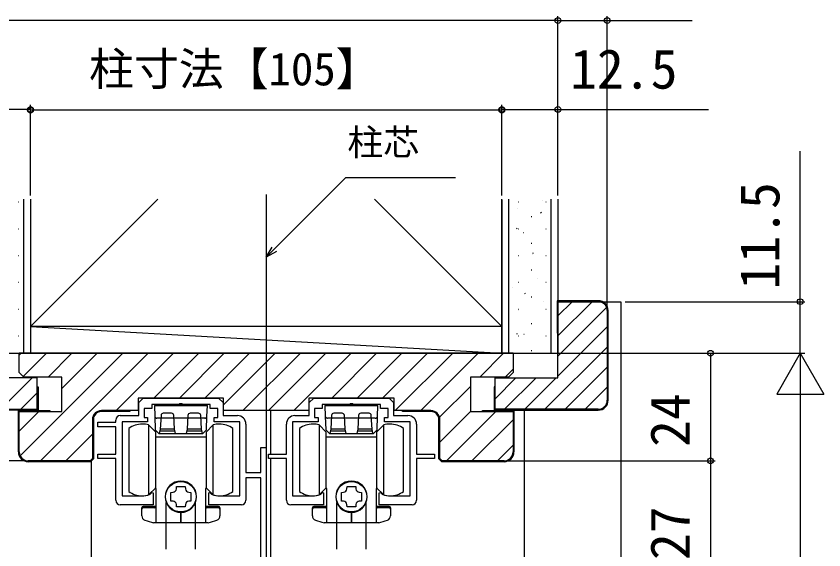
# Model space of a CAD drawing. Units: millimetres, scale not verified. Extents: x -525 to 525, y -783 to 779.
# Drawn here: x -401.7 to -221.8, y 449.8 to 568.8 of the extents above; entities that cross this region are included whole.
import ezdxf
from ezdxf.enums import TextEntityAlignment as Align

# ---------------------------------------------------------------- set-up
doc = ezdxf.new("R2010")
doc.units = ezdxf.units.MM
doc.header["$LTSCALE"] = 4
for name, color, linetype in [('0-3_YKK_11', 7, 'Continuous'), ('0-4_YKK_12', 2, 'Continuous'), ('0-5_YKK_13', 4, 'Continuous'), ('0-7_YKK_D', 6, 'Continuous'), ('0-9_YSS_K', 3, 'Continuous'), ('0-A_YSS_KE', 3, 'Continuous')]:
    doc.layers.add(name, color=color, linetype=linetype)
doc.styles.add('ＭＳ ゴシック', font='')
doc.styles.get('ＭＳ ゴシック').set_extended_font_data('MS Gothic')

msp = doc.modelspace()

# ---------------------------------------------------------------- linework, layer by layer
at = {"layer": '0-3_YKK_11'}
msp.add_line((-346, 472.603), (-346, 443.203), dxfattribs=at)
for points in [[(-401, 493.603), (-291, 493.603), (-291, 489.303), (-292, 488.303), (-300.5, 488.303), (-300.5, 480.603), (-298, 480.603), (-291, 480.603), (-291, 471.603)], [(-401, 471.603), (-401, 480.603), (-394, 480.603), (-391.5, 480.603), (-391.5, 488.303), (-400, 488.303), (-401, 489.303), (-401, 493.603)], [(-309.3, 480.803), (-317.5, 480.803), (-317.5, 483.603), (-336.5, 483.603), (-336.5, 480.803), (-355.5, 480.803), (-355.5, 483.603), (-374.5, 483.603), (-374.5, 480.803), (-382.7, 480.803)], [(-378.5, 479.703), (-374.4, 479.703), (-374.4, 482.603), (-373.4, 483.603), (-356.6, 483.603), (-355.6, 482.603), (-355.6, 479.703), (-352.4, 479.703)], [(-356.35, 461.803), (-351.9, 461.803), (-351.9, 478.303), (-357.6, 478.303), (-357.6, 479.303), (-356.8, 479.303), (-356.8, 481.303), (-358.5, 481.303), (-358.5, 482.203), (-364.542, 482.203), (-364.725, 482.323), (-365.275, 482.323), (-365.458, 482.203), (-371.5, 482.203), (-371.5, 481.303), (-373.2, 481.303), (-373.2, 479.303), (-372.4, 479.303), (-372.4, 478.303), (-378.1, 478.303), (-378.1, 461.803), (-373.65, 461.803)], [(-318.35, 461.803), (-313.9, 461.803), (-313.9, 478.303), (-319.6, 478.303), (-319.6, 479.303), (-318.8, 479.303), (-318.8, 481.303), (-320.5, 481.303), (-320.5, 482.203), (-326.542, 482.203), (-326.725, 482.323), (-327.275, 482.323), (-327.458, 482.203), (-333.5, 482.203), (-333.5, 481.303), (-335.2, 481.303), (-335.2, 479.303), (-334.4, 479.303), (-334.4, 478.303), (-340.1, 478.303), (-340.1, 461.803), (-335.65, 461.803)], [(-339.6, 479.703), (-336.4, 479.703), (-336.4, 482.603), (-335.4, 483.603)], [(-335.4, 483.603), (-318.6, 483.603), (-317.6, 482.603), (-317.6, 479.703), (-314.4, 479.703)], [(-384.7, 478.803), (-384.7, 470.103), (-385.2, 469.603), (-399, 469.603)], [(-379.5, 460.803), (-379.5, 470.103), (-383.5, 470.103), (-383.5, 471.103), (-379.5, 471.103), (-379.5, 477.203), (-383.5, 477.203), (-383.5, 478.203), (-379.5, 478.203), (-379.5, 478.703)], [(-293, 469.603), (-306.8, 469.603), (-307.3, 470.103), (-307.3, 478.803)], [(-350.5, 477.803), (-350.5, 467.003), (-347.2, 467.003), (-347.2, 472.603), (-346, 472.603)], [(-341.5, 460.803), (-341.5, 470.103), (-345.5, 470.103), (-345.5, 471.103), (-341.5, 471.103), (-341.5, 477.803)], [(-312.5, 477.803), (-312.5, 471.103), (-308.5, 471.103), (-308.5, 470.103), (-312.5, 470.103), (-312.5, 460.803)], [(-347.2, 443.203), (-347.2, 465.803), (-350.5, 465.803), (-350.5, 460.803)], [(-371.965, 462.068), (-371.845, 462.141), (-371.447, 462.539), (-371.2, 462.437), (-371.2, 459.803), (-378.5, 459.803)], [(-351.5, 459.803), (-358.8, 459.803), (-358.8, 462.437), (-358.553, 462.539), (-358.155, 462.141), (-358.035, 462.068)], [(-333.965, 462.068), (-333.845, 462.141), (-333.447, 462.539), (-333.2, 462.437), (-333.2, 459.803), (-340.5, 459.803)], [(-313.5, 459.803), (-320.8, 459.803), (-320.8, 462.437), (-320.553, 462.539), (-320.155, 462.141), (-320.035, 462.068)]]:
    msp.add_lwpolyline(points, dxfattribs=at)
for centre, radius, start, end in [((-382.7, 478.803), 2, 90, 180), ((-309.3, 478.803), 2, 0, 90), ((-378.5, 478.703), 1, 90.00001, 179.99999), ((-352.4, 477.803), 1.9, 0.00001, 89.99999), ((-339.6, 477.803), 1.9, 90.00001, 179.99999), ((-314.4, 477.803), 1.9, 0.00001, 89.99999), ((-399, 471.603), 2, 180, 270), ((-293, 471.603), 2, 270, 0), ((-378.5, 460.803), 1, 180.00001, 269.99999), ((-373.65, 467.303), 5.5, 270, 287.83761), ((-356.35, 467.303), 5.5, 252.16239, 270), ((-351.5, 460.803), 1, 270.00001, 359.99999), ((-340.5, 460.803), 1, 180.00001, 269.99999), ((-335.65, 467.303), 5.5, 270, 287.83761), ((-318.35, 467.303), 5.5, 252.16239, 270), ((-313.5, 460.803), 1, 270.00001, 359.99999)]:
    msp.add_arc(centre, radius, start, end, dxfattribs=at)
at = {"layer": '0-4_YKK_12'}
for p, q in [((-346, 529.017), (-346, 166.313)), ((-281, 505.103), (-267, 505.103)), ((-267, 505.103), (-267, 324.103)), ((-345, 480.803), (-345, 471.103)), ((-288.5, 480.903), (-288.5, 324.103)), ((-385, 469.803), (-385, 324.103)), ((-345, 470.103), (-345, 324.103))]:
    msp.add_line(p, q, dxfattribs=at)
msp.add_lwpolyline([(-291, 493.603), (-346, 493.603), (-401, 493.603)], dxfattribs=at)
at = {"layer": '0-5_YKK_13'}
for p, q in [((-370.9, 481.903), (-370.6, 482.203)), ((-370.9, 481.903), (-370.82, 479.603)), ((-365, 482.203), (-370.6, 482.203)), ((-359.4, 482.203), (-365, 482.203)), ((-359.4, 482.203), (-359.1, 481.903)), ((-332.9, 481.903), (-332.6, 482.203)), ((-332.9, 481.903), (-332.82, 479.603)), ((-327, 482.203), (-332.6, 482.203)), ((-321.4, 482.203), (-327, 482.203)), ((-321.4, 482.203), (-321.1, 481.903)), ((-370.82, 479.603), (-370.711, 476.503)), ((-365, 479.103), (-370.319, 479.103)), ((-369.421, 479.725), (-369.6, 476.703)), ((-367.078, 480.203), (-368.922, 480.203)), ((-366.4, 476.703), (-366.579, 479.725)), ((-359.681, 479.103), (-365, 479.103)), ((-363.421, 479.725), (-363.6, 476.703)), ((-361.078, 480.203), (-362.922, 480.203)), ((-360.4, 476.703), (-360.579, 479.725)), ((-359.289, 476.503), (-359.18, 479.603)), ((-332.82, 479.603), (-332.711, 476.503)), ((-327, 479.103), (-332.319, 479.103)), ((-331.421, 479.725), (-331.6, 476.703)), ((-329.078, 480.203), (-330.922, 480.203)), ((-328.4, 476.703), (-328.579, 479.725)), ((-321.681, 479.103), (-327, 479.103)), ((-325.421, 479.725), (-325.6, 476.703)), ((-323.078, 480.203), (-324.922, 480.203)), ((-322.4, 476.703), (-322.579, 479.725)), ((-321.289, 476.503), (-321.18, 479.603)), ((-372.2, 477.604), (-370.6, 476.004)), ((-372.2, 477.604), (-372.2, 462.004)), ((-359.4, 476.004), (-357.8, 477.604)), ((-357.8, 462.004), (-357.8, 477.604)), ((-334.2, 477.604), (-332.6, 476.004)), ((-334.2, 477.604), (-334.2, 462.004)), ((-321.4, 476.004), (-319.8, 477.604)), ((-319.8, 462.004), (-319.8, 477.604)), ((-376.6, 476.804), (-376.6, 469.804)), ((-369.883, 475.703), (-370.711, 476.503)), ((-370.6, 463.604), (-370.6, 476.004)), ((-366.3, 476.203), (-369.7, 476.203)), ((-365, 475.703), (-363.791, 475.703)), ((-363.6, 476.703), (-363.8, 475.703)), ((-363.791, 475.703), (-360.117, 475.703)), ((-360.3, 476.203), (-363.7, 476.203)), ((-360.4, 476.703), (-363.6, 476.703)), ((-360.2, 475.703), (-360.4, 476.703)), ((-359.289, 476.503), (-360.117, 475.703)), ((-359.4, 476.004), (-359.4, 463.604)), ((-353.4, 469.804), (-353.4, 476.804)), ((-338.6, 476.804), (-338.6, 469.804)), ((-331.883, 475.703), (-332.711, 476.503)), ((-332.6, 463.604), (-332.6, 476.004)), ((-328.3, 476.203), (-331.7, 476.203)), ((-327, 475.703), (-325.791, 475.703)), ((-325.6, 476.703), (-325.8, 475.703)), ((-325.791, 475.703), (-322.117, 475.703)), ((-322.3, 476.203), (-325.7, 476.203)), ((-322.4, 476.703), (-325.6, 476.703)), ((-322.2, 475.703), (-322.4, 476.703)), ((-321.289, 476.503), (-322.117, 475.703)), ((-321.4, 476.004), (-321.4, 463.604)), ((-315.4, 469.804), (-315.4, 476.804)), ((-365, 474.854), (-370.6, 474.854)), ((-359.4, 474.854), (-365, 474.854)), ((-327, 474.854), (-332.6, 474.854)), ((-321.4, 474.854), (-327, 474.854)), ((-376.6, 469.804), (-376.6, 462.804)), ((-353.4, 462.804), (-353.4, 469.804)), ((-338.6, 469.804), (-338.6, 462.804)), ((-315.4, 462.804), (-315.4, 469.804)), ((-370.6, 463.604), (-372.2, 462.004)), ((-366.008, 463.349), (-365.97, 463.854)), ((-357.8, 462.004), (-359.4, 463.604)), ((-332.6, 463.604), (-334.2, 462.004)), ((-328.008, 463.349), (-327.97, 463.854)), ((-319.8, 462.004), (-321.4, 463.604)), ((-373.7, 457.322), (-373.7, 459.104)), ((-370.8, 459.404), (-373.4, 459.404)), ((-370.8, 459.104), (-373.4, 459.104)), ((-368.25, 449.904), (-368.25, 460.305)), ((-361.75, 449.904), (-361.75, 460.305)), ((-356.6, 459.404), (-359.2, 459.404)), ((-356.6, 459.104), (-359.2, 459.104)), ((-356.3, 459.104), (-356.3, 457.322)), ((-335.7, 457.322), (-335.7, 459.104)), ((-332.8, 459.404), (-335.4, 459.404)), ((-332.8, 459.104), (-335.4, 459.104)), ((-330.25, 449.904), (-330.25, 460.305)), ((-323.75, 449.904), (-323.75, 460.305)), ((-318.6, 459.404), (-321.2, 459.404)), ((-318.6, 459.104), (-321.2, 459.104)), ((-318.3, 459.104), (-318.3, 457.322)), ((-365, 458.104), (-365, 455.804)), ((-365, 455.804), (-365, 458.104)), ((-327, 458.104), (-327, 455.804)), ((-327, 455.804), (-327, 458.104)), ((-365, 455.804), (-371.078, 455.804)), ((-358.922, 455.804), (-365, 455.804)), ((-327, 455.804), (-333.078, 455.804)), ((-320.922, 455.804), (-327, 455.804))]:
    msp.add_line(p, q, dxfattribs=at)
for points in [[(-359.18, 479.603), (-359.1, 481.903), (-370.9, 481.903)], [(-321.18, 479.603), (-321.1, 481.903), (-332.9, 481.903)], [(-369.883, 475.703), (-366.209, 475.703), (-365, 475.703)], [(-366.2, 475.703), (-366.4, 476.703), (-369.6, 476.703), (-369.8, 475.703)], [(-331.883, 475.703), (-328.209, 475.703), (-327, 475.703)], [(-328.2, 475.703), (-328.4, 476.703), (-331.6, 476.703), (-331.8, 475.703)], [(-370.5, 455.804), (-370.5, 463.404), (-370.8, 463.404)], [(-366.745, 460.595), (-367.25, 460.634), (-367.25, 462.574), (-366.745, 462.612)], [(-365.97, 463.854), (-364.03, 463.854), (-363.992, 463.349)], [(-363.255, 462.612), (-362.75, 462.574), (-362.75, 460.634), (-363.255, 460.595)], [(-359.2, 463.404), (-359.5, 463.404), (-359.5, 455.804)], [(-332.5, 455.804), (-332.5, 463.404), (-332.8, 463.404)], [(-328.745, 460.595), (-329.25, 460.634), (-329.25, 462.574), (-328.745, 462.612)], [(-327.97, 463.854), (-326.03, 463.854), (-325.992, 463.349)], [(-325.255, 462.612), (-324.75, 462.574), (-324.75, 460.634), (-325.255, 460.595)], [(-321.2, 463.404), (-321.5, 463.404), (-321.5, 455.804)], [(-363.992, 459.858), (-364.03, 459.354), (-365.97, 459.354), (-366.008, 459.858)], [(-325.992, 459.858), (-326.03, 459.354), (-327.97, 459.354), (-328.008, 459.858)]]:
    msp.add_lwpolyline(points, dxfattribs=at)
for centre in [(-365, 461.604), (-327, 461.604)]:
    msp.add_circle(centre, 3.4, dxfattribs=at)
for centre, radius, start, end in [((-370.319, 479.603), 0.5, 182, 270), ((-368.922, 479.703), 0.5, 90, 177.4552), ((-367.078, 479.703), 0.5, 2.5448, 90), ((-362.922, 479.703), 0.5, 90, 177.4552), ((-361.078, 479.703), 0.5, 2.5448, 90), ((-359.681, 479.603), 0.5, 270, 358), ((-332.319, 479.603), 0.5, 182, 270), ((-330.922, 479.703), 0.5, 90, 177.4552), ((-329.078, 479.703), 0.5, 2.5448, 90), ((-324.922, 479.703), 0.5, 90, 177.4552), ((-323.078, 479.703), 0.5, 2.5448, 90), ((-321.681, 479.603), 0.5, 270, 358), ((-373.6, 472.804), 5, 90, 126.8699), ((-373.6, 472.804), 5, 73.7398, 90), ((-356.4, 472.804), 5, 90, 106.2602), ((-356.4, 472.804), 5, 53.1301, 90), ((-335.6, 472.804), 5, 90, 126.8699), ((-335.6, 472.804), 5, 73.7398, 90), ((-318.4, 472.804), 5, 90, 106.2602), ((-318.4, 472.804), 5, 53.1301, 90), ((-365, 461.604), 3.5, 90, 270), ((-365, 461.604), 3.5, 270, 90), ((-327, 461.604), 3.5, 90, 270), ((-327, 461.604), 3.5, 270, 90), ((-373.6, 466.804), 5, 233.1301, 270), ((-366.806, 463.41), 0.8, 274.33284, 355.66716), ((-363.194, 463.41), 0.8, 184.33284, 265.66716), ((-356.4, 466.804), 5, 270, 306.8699), ((-335.6, 466.804), 5, 233.1301, 270), ((-328.806, 463.41), 0.8, 274.33284, 355.66716), ((-325.194, 463.41), 0.8, 184.33284, 265.66716), ((-318.4, 466.804), 5, 270, 306.8699), ((-373.6, 466.804), 5, 270, 286.2602), ((-356.4, 466.804), 5, 253.7398, 270), ((-335.6, 466.804), 5, 270, 286.2602), ((-318.4, 466.804), 5, 253.7398, 270), ((-373.4, 459.104), 0.3, 90, 180), ((-373.4, 458.804), 0.3, 90, 180), ((-370.8, 459.704), 0.3, 270, 0), ((-370.8, 459.404), 0.3, 270, 0), ((-366.806, 459.798), 0.8, 4.33284, 85.66716), ((-363.194, 459.798), 0.8, 94.33284, 175.66716), ((-359.2, 459.704), 0.3, 180, 270), ((-359.2, 459.404), 0.3, 180, 270), ((-356.6, 459.104), 0.3, 0, 90), ((-356.6, 458.804), 0.3, 0, 90), ((-335.4, 459.104), 0.3, 90, 180), ((-335.4, 458.804), 0.3, 90, 180), ((-332.8, 459.704), 0.3, 270, 0), ((-332.8, 459.404), 0.3, 270, 0), ((-328.806, 459.798), 0.8, 4.33284, 85.66716), ((-325.194, 459.798), 0.8, 94.33284, 175.66716), ((-321.2, 459.704), 0.3, 180, 270), ((-321.2, 459.404), 0.3, 180, 270), ((-318.6, 459.104), 0.3, 0, 90), ((-318.6, 458.804), 0.3, 0, 90), ((-372.7, 457.322), 1, 180, 251.28667), ((-357.3, 457.322), 1, 288.71333, 0), ((-334.7, 457.322), 1, 180, 251.28667), ((-319.3, 457.322), 1, 288.71333, 0), ((-365, 480.054), 25, 251.28667, 255.93013), ((-365, 480.054), 25, 284.06987, 288.71333), ((-327, 480.054), 25, 251.28667, 255.93013), ((-327, 480.054), 25, 284.06987, 288.71333)]:
    msp.add_arc(centre, radius, start, end, dxfattribs=at)
at = {"layer": '0-7_YKK_D'}
for p, q in [((-281, 528.781), (-281, 568.781)), ((-270, 504.103), (-270, 568.781)), ((-281, 567.781), (-411, 567.781)), ((-398.5, 528.974), (-398.5, 548.974)), ((-293.5, 528.974), (-293.5, 548.974)), ((-281, 528.974), (-281, 548.974)), ((-398.5, 528.781), (-398.5, 548.781)), ((-293.5, 547.781), (-398.5, 547.781)), ((-293.5, 528.781), (-293.5, 548.781)), ((-266, 505.103), (-226, 505.103)), ((-292.5, 493.603), (-246, 493.603)), ((-292.5, 493.603), (-226, 493.603)), ((-292.5, 493.603), (-226, 493.603)), ((-247, 493.603), (-247, 469.603)), ((-227, 493.603), (-232.25, 484.51)), ((-227, 493.603), (-221.75, 484.51)), ((-227, 493.603), (-227, 475.417)), ((-232.25, 484.51), (-221.75, 484.51)), ((-227, 483.103), (-227, 204.103)), ((-400, 469.603), (-466, 469.603)), ((-400, 469.603), (-466, 469.603)), ((-294.5, 469.603), (-246, 469.603)), ((-294.5, 469.603), (-246, 469.603)), ((-247, 469.603), (-247, 442.603))]:
    msp.add_line(p, q, dxfattribs=at)
for points in [[(-281, 567.781), (-270, 567.781), (-251.109, 567.781)], [(-398.5, 547.974), (-411, 547.974), (-444.55, 547.974)], [(-293.5, 547.974), (-281, 547.974), (-247.45, 547.974)], [(-227, 493.603), (-227, 505.103), (-227, 538.653)], [(-346, 514.999), (-344.197, 516.802), (-328.235, 532.763), (-303.843, 532.763)], [(-343.714, 516.319), (-346, 514.999), (-344.68, 517.285)]]:
    msp.add_lwpolyline(points, dxfattribs=at)
for centre in [(-281, 567.781), (-281, 567.781), (-270, 567.781), (-398.5, 547.974), (-398.5, 547.781), (-293.5, 547.974), (-293.5, 547.781), (-281, 547.974), (-227, 505.103), (-247, 493.603), (-247, 469.603), (-247, 469.603)]:
    msp.add_circle(centre, 0.637, dxfattribs=at)
at = {"layer": '0-9_YSS_K'}
for p, q in [((-401.21, 527.364), (-401.11, 527.364)), ((-400, 493.603), (-400, 527.974)), ((-398.5, 527.974), (-398.5, 493.603)), ((-398.5, 499.603), (-370.129, 527.974)), ((-293.5, 499.603), (-321.871, 527.974)), ((-293.5, 493.603), (-293.5, 527.974)), ((-292, 527.974), (-292, 493.603)), ((-289.79, 527.364), (-289.69, 527.364)), ((-284.431, 527.734), (-284.412, 527.74)), ((-283.71, 527.364), (-283.61, 527.364)), ((-282.5, 493.603), (-282.5, 527.974)), ((-281, 527.974), (-281, 493.603)), ((-289.917, 525.791), (-289.899, 525.798)), ((-286.94, 524.134), (-286.84, 524.134)), ((-284.846, 524.918), (-284.679, 525.028)), ((-401.21, 521.384), (-401.11, 521.384)), ((-290.225, 521.358), (-290.058, 521.468)), ((-289.79, 521.384), (-289.69, 521.384)), ((-288.72, 520.533), (-288.701, 520.54)), ((-283.71, 521.384), (-283.61, 521.384)), ((-286.94, 518.154), (-286.84, 518.154)), ((-401.21, 515.404), (-401.11, 515.404)), ((-289.79, 515.404), (-289.69, 515.404)), ((-286.768, 515.543), (-286.749, 515.549)), ((-286.615, 515.911), (-286.448, 516.022)), ((-283.71, 515.404), (-283.61, 515.404)), ((-291.994, 512.351), (-291.827, 512.462)), ((-286.94, 512.174), (-286.84, 512.174)), ((-401.21, 509.424), (-401.11, 509.424)), ((-289.79, 509.424), (-289.69, 509.424)), ((-285.476, 510.318), (-285.457, 510.325)), ((-283.71, 509.424), (-283.61, 509.424)), ((-291.056, 508.342), (-291.037, 508.349)), ((-288.384, 506.905), (-288.217, 507.015)), ((-286.94, 506.194), (-286.84, 506.194)), ((-284.278, 505.06), (-284.259, 505.067)), ((-281, 501.948), (-277.844, 505.103)), ((-281, 497.458), (-273.354, 505.103)), ((-401.21, 503.444), (-401.11, 503.444)), ((-289.79, 503.444), (-289.69, 503.444)), ((-289.764, 503.118), (-289.745, 503.124)), ((-283.71, 503.444), (-283.61, 503.444)), ((-281, 492.967), (-270.137, 503.831)), ((-293.5, 499.603), (-398.5, 499.603)), ((-286.94, 500.214), (-286.84, 500.214)), ((-281, 488.477), (-270, 499.477)), ((-401.21, 497.464), (-401.11, 497.464)), ((-290.153, 497.899), (-289.986, 498.009)), ((-289.79, 497.464), (-289.69, 497.464)), ((-288.566, 497.86), (-288.547, 497.867)), ((-283.71, 497.464), (-283.61, 497.464)), ((-283.884, 481.103), (-270, 494.987)), ((-411, 493.603), (-398.5, 493.603)), ((-401, 493.195), (-400.591, 493.603)), ((-400.812, 470.756), (-377.964, 493.603)), ((-400.117, 488.421), (-394.935, 493.603)), ((-396.307, 469.603), (-372.307, 493.603)), ((-394.578, 488.303), (-389.278, 493.603)), ((-391.5, 485.724), (-383.621, 493.603)), ((-379.45, 480.803), (-366.65, 493.603)), ((-370.994, 483.603), (-360.994, 493.603)), ((-365.337, 483.603), (-355.337, 493.603)), ((-359.68, 483.603), (-349.68, 493.603)), ((-355.5, 482.126), (-344.023, 493.603)), ((-351.166, 480.803), (-338.366, 493.603)), ((-345.509, 480.803), (-332.709, 493.603)), ((-339.852, 480.803), (-327.052, 493.603)), ((-331.396, 483.603), (-321.396, 493.603)), ((-325.739, 483.603), (-315.739, 493.603)), ((-320.082, 483.603), (-310.082, 493.603)), ((-317.225, 480.803), (-304.425, 493.603)), ((-311.568, 480.803), (-298.768, 493.603)), ((-298.411, 488.303), (-293.111, 493.603)), ((-286.94, 494.234), (-286.84, 494.234)), ((-292.754, 488.303), (-291, 490.058)), ((-279.394, 481.103), (-270, 490.497)), ((-405.124, 481.103), (-398.124, 488.103)), ((-295, 487.948), (-294.844, 488.103)), ((-295, 483.458), (-290.354, 488.103)), ((-292.864, 481.103), (-285.864, 488.103)), ((-288.374, 481.103), (-281.374, 488.103)), ((-307.374, 479.341), (-300.5, 486.214)), ((-274.904, 481.103), (-270, 486.007)), ((-400.634, 481.103), (-397, 484.737)), ((-401, 476.224), (-396.621, 480.603)), ((-307.3, 473.758), (-300.454, 480.603)), ((-305.798, 469.603), (-294.798, 480.603)), ((-300.141, 469.603), (-291, 478.744)), ((-390.65, 469.603), (-384.7, 475.554)), ((-294.484, 469.603), (-291, 473.087))]:
    msp.add_line(p, q, dxfattribs=at)
for points in [[(-398.5, 527.781), (-398.5, 503.603), (-398.5, 493.603)], [(-293.5, 527.781), (-293.5, 503.603), (-293.5, 493.603)], [(-293.5, 499.603), (-398.5, 499.603), (-293.5, 493.603)], [(-398.5, 493.603), (-293.5, 493.603), (-281, 493.603)]]:
    msp.add_lwpolyline(points, dxfattribs=at)
at = {"layer": '0-A_YSS_KE'}
for p, q in [((-270, 503.103), (-270, 483.103)), ((-269.8, 483.103), (-269.8, 503.103))]:
    msp.add_line(p, q, dxfattribs=at)
for points in [[(-272, 505.303), (-281.2, 505.303), (-281.2, 498.103), (-281, 498.103)], [(-281, 488.103), (-281, 505.103), (-272, 505.103)], [(-401, 493.603), (-291, 493.603), (-291, 489.303), (-292, 488.303), (-300.5, 488.303), (-300.5, 480.603), (-298, 480.603), (-291, 480.603), (-291, 471.603)], [(-401, 471.603), (-401, 480.603), (-394, 480.603), (-391.5, 480.603), (-391.5, 488.303), (-400, 488.303), (-401, 489.303), (-401, 493.603)], [(-420, 481.103), (-397, 481.103), (-397, 488.103), (-411, 488.103)], [(-272, 481.103), (-295, 481.103), (-295, 488.103), (-281, 488.103)], [(-397, 486.103), (-396.8, 486.103), (-396.8, 480.903), (-420, 480.903)], [(-295, 486.103), (-295.2, 486.103), (-295.2, 480.903), (-272, 480.903)], [(-309.3, 480.803), (-317.5, 480.803), (-317.5, 483.603), (-336.5, 483.603), (-336.5, 480.803), (-355.5, 480.803), (-355.5, 483.603), (-374.5, 483.603), (-374.5, 480.803), (-382.7, 480.803)], [(-401.2, 471.603), (-401.2, 480.803), (-394.2, 480.803), (-394.2, 480.603)], [(-376.4, 480.803), (-376.4, 480.603), (-382.7, 480.603)], [(-309.3, 480.603), (-315.6, 480.603), (-315.6, 480.803)], [(-297.8, 480.603), (-297.8, 480.803), (-290.8, 480.803), (-290.8, 471.603)], [(-384.7, 478.803), (-384.7, 470.103), (-385.2, 469.603), (-399, 469.603)], [(-384.5, 478.803), (-384.5, 470.02), (-385.117, 469.403), (-399, 469.403)], [(-293, 469.403), (-306.883, 469.403), (-307.5, 470.02), (-307.5, 478.803)], [(-293, 469.603), (-306.8, 469.603), (-307.3, 470.103), (-307.3, 478.803)]]:
    msp.add_lwpolyline(points, dxfattribs=at)
for centre, radius, start, end in [((-272, 503.103), 2.2, 0, 90), ((-272, 503.103), 2, 0, 90), ((-272, 483.103), 2, 270, 0), ((-272, 483.103), 2.2, 270, 0), ((-382.7, 478.803), 2, 90.00001, 179.99999), ((-382.7, 478.803), 1.8, 90.00001, 179.99999), ((-309.3, 478.803), 2, 0.00001, 89.99999), ((-309.3, 478.803), 1.8, 0.00001, 89.99999), ((-399, 471.603), 2.2, 180.00001, 269.99999), ((-399, 471.603), 2, 180.00001, 269.99999), ((-293, 471.603), 2, 270.00001, 359.99999), ((-293, 471.603), 2.2, 270.00001, 359.99999)]:
    msp.add_arc(centre, radius, start, end, dxfattribs=at)

# ---------------------------------------------------------------- texts
at = {"layer": '0-7_YKK_D', "style": 'ＭＳ ゴシック'}
for s, height, p in [('柱寸法【105】', 7.331, (-385.46, 551.145)), ('12.5', 8.798, (-278.291, 549.974)), ('柱芯', 5.865, (-327.906, 535.972))]:
    msp.add_text(s, height=height, dxfattribs=at).set_placement(p, align=Align.BOTTOM_LEFT)
for s, p in [('11.5', (-229, 507.812)), ('24', (-249, 472.705)), ('27', (-249, 447.478))]:
    msp.add_text(s, height=8.798, rotation=90, dxfattribs=at).set_placement(p, align=Align.BOTTOM_LEFT)

doc.saveas('drawing.dxf')
